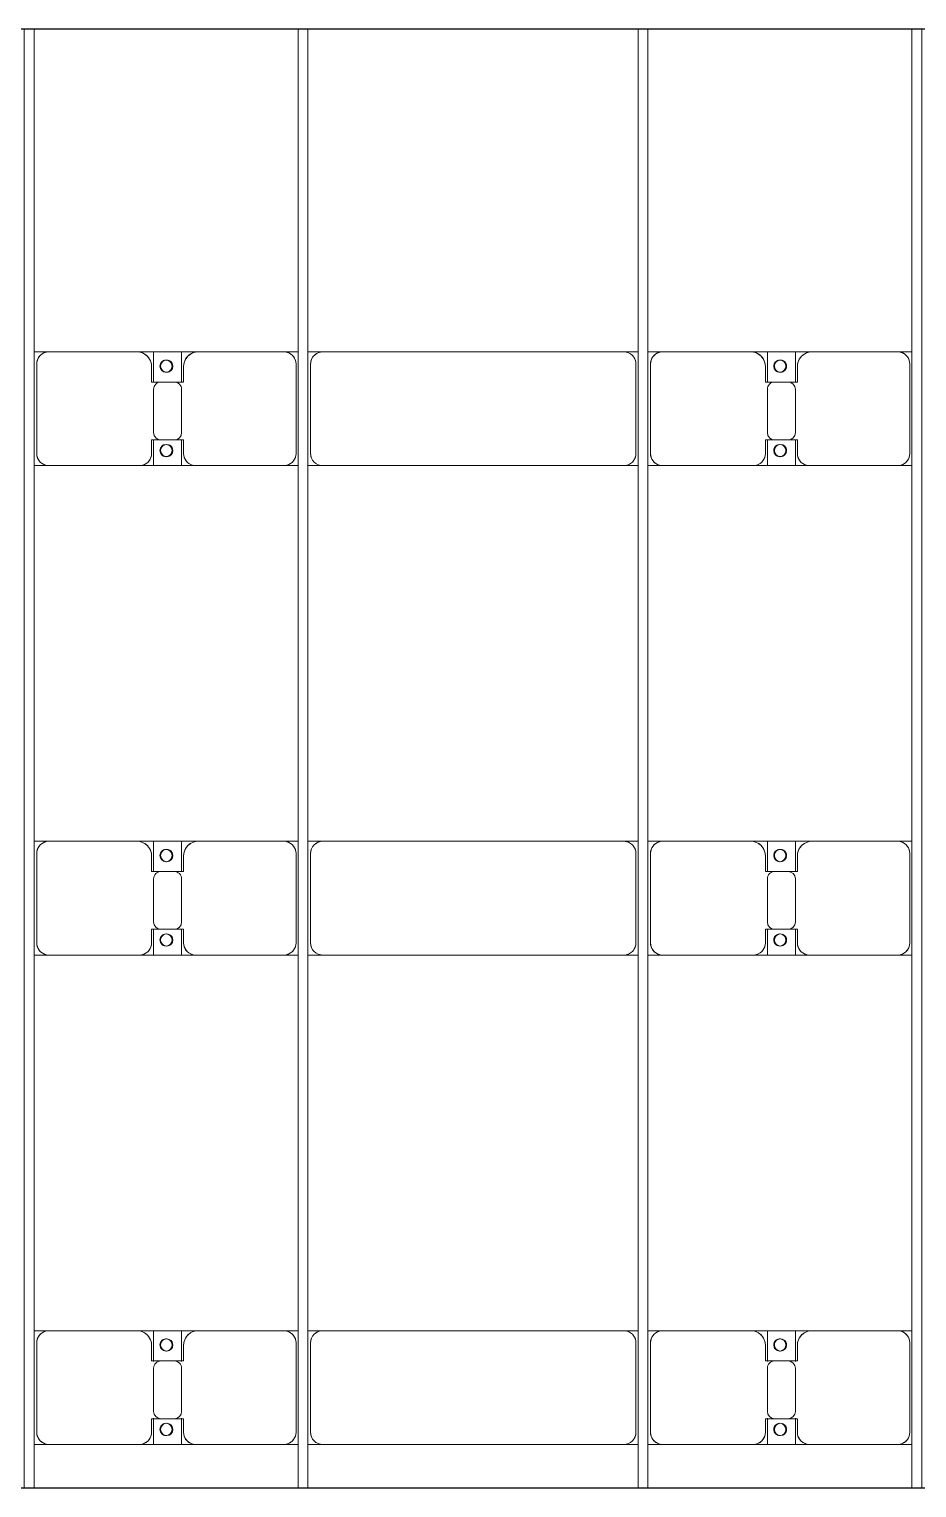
# Model space of a CAD drawing. Header units: millimetres. Extents: x -533732 to -130507, y -117886 to -23954.
# Drawn here: x -442519 to -438889, y -100546 to -94585 of the extents above; entities that cross this region are included whole.
import ezdxf

# ---------------------------------------------------------------- set-up
doc = ezdxf.new("R2010")
doc.units = ezdxf.units.MM
doc.layers.add('A-GENM', color=13, linetype='Continuous', lineweight=9)
doc.layers.add('S-BEAM', color=12, linetype='Continuous', lineweight=9)

# ---------------------------------------------------------------- blocks, each defined once
blk = doc.blocks.new('Dai phao do pin - DẢI PHAO ĐỠ PIN-V91-BỐ TRÍ KHUNG KẾT CẤU BÈ PIN 06')
at = {"layer": 'A-GENM', "color": 7}
for p, q in [((8238.9, 241.6), (8299.7, 241.6)), ((8238.9, 241.6), (8299.7, 241.6)), ((8659.7, 241.6), (8299.7, 241.6)), ((8659.7, 241.6), (8842.2, 241.6)), ((8842.2, 241.6), (8659.7, 241.6)), ((8727.8, 241.6), (8910.3, 241.6)), ((8727.8, 116.2), (8727.8, 241.6)), ((8910.3, 241.6), (8727.8, 241.6)), ((8842.2, 241.6), (8842.2, 116.2)), ((9260.3, 241.6), (8910.3, 241.6)), ((9260.3, 241.6), (9318.9, 241.6)), ((9260.3, 241.6), (9318.9, 241.6)), ((9358.9, 241.6), (9419.7, 241.6)), ((9358.9, 241.6), (9419.7, 241.6)), ((10650.3, 241.6), (9419.7, 241.6)), ((10650.3, 241.6), (10708.9, 241.6)), ((10650.3, 241.6), (10708.9, 241.6)), ((10748.9, 241.6), (10809.7, 241.6)), ((10748.9, 241.6), (10809.7, 241.6)), ((11169.7, 241.6), (10809.7, 241.6)), ((11169.7, 241.6), (11352.2, 241.6)), ((11352.2, 241.6), (11169.7, 241.6)), ((11237.8, 241.6), (11420.3, 241.6)), ((11237.8, 116.2), (11237.8, 241.6)), ((11420.3, 241.6), (11237.8, 241.6)), ((11352.2, 241.6), (11352.2, 116.2)), ((11770.3, 241.6), (11420.3, 241.6)), ((11770.3, 241.6), (11828.9, 241.6)), ((11770.3, 241.6), (11828.9, 241.6)), ((8249.7, 191.6), (8249.7, -173.4)), ((8719.7, 118.2), (8719.7, 181.6)), ((8850.3, 181.6), (8850.3, 118.2)), ((9310.3, -173.4), (9310.3, 191.6)), ((9369.7, 191.6), (9369.7, -173.4)), ((10700.3, -173.4), (10700.3, 191.6)), ((10759.7, 191.6), (10759.7, -173.4)), ((11229.7, 118.2), (11229.7, 181.6)), ((11360.3, 181.6), (11360.3, 118.2)), ((11820.3, -173.4), (11820.3, 191.6)), ((8812.2, 118.2), (8719.7, 118.2)), ((8727.8, 88.2), (8727.8, -88.2)), ((8850.3, 118.2), (8757.8, 118.2)), ((8842.2, -88.2), (8842.2, 88.2)), ((11322.2, 118.2), (11229.7, 118.2)), ((11237.8, 88.2), (11237.8, -88.2)), ((11360.3, 118.2), (11267.8, 118.2)), ((11352.2, -88.2), (11352.2, 88.2)), ((8719.7, -173.4), (8719.7, -118.2)), ((8719.7, -118.2), (8812.2, -118.2)), ((8727.8, -223.4), (8727.8, -116.2)), ((8757.8, -118.2), (8850.3, -118.2)), ((8842.2, -116.2), (8842.2, -223.4)), ((8850.3, -118.2), (8850.3, -173.4)), ((11229.7, -173.4), (11229.7, -118.2)), ((11229.7, -118.2), (11322.2, -118.2)), ((11237.8, -223.4), (11237.8, -116.2)), ((11267.8, -118.2), (11360.3, -118.2)), ((11352.2, -116.2), (11352.2, -223.4)), ((11360.3, -118.2), (11360.3, -173.4)), ((8299.7, -223.4), (8238.9, -223.4)), ((8299.7, -223.4), (8238.9, -223.4)), ((8299.7, -223.4), (8669.7, -223.4)), ((8842.2, -223.4), (8669.7, -223.4)), ((8669.7, -223.4), (8842.2, -223.4)), ((8900.3, -223.4), (8727.8, -223.4)), ((8727.8, -223.4), (8900.3, -223.4)), ((8900.3, -223.4), (9260.3, -223.4)), ((9318.9, -223.4), (9260.3, -223.4)), ((9318.9, -223.4), (9260.3, -223.4)), ((9419.7, -223.4), (9358.9, -223.4)), ((9419.7, -223.4), (9358.9, -223.4)), ((9419.7, -223.4), (10650.3, -223.4)), ((10708.9, -223.4), (10650.3, -223.4)), ((10708.9, -223.4), (10650.3, -223.4)), ((10809.7, -223.4), (10748.9, -223.4)), ((10809.7, -223.4), (10748.9, -223.4)), ((10809.7, -223.4), (11179.7, -223.4)), ((11352.2, -223.4), (11179.7, -223.4)), ((11179.7, -223.4), (11352.2, -223.4)), ((11410.3, -223.4), (11237.8, -223.4)), ((11237.8, -223.4), (11410.3, -223.4)), ((11410.3, -223.4), (11770.3, -223.4)), ((11828.9, -223.4), (11770.3, -223.4)), ((11828.9, -223.4), (11770.3, -223.4))]:
    blk.add_line(p, q, dxfattribs=at)
for centre, radius, start, end in [((8299.7, 191.6), 50, 90, 180), ((8299.7, 191.6), 50, 105, 180), ((8659.7, 181.6), 60, 360, 90), ((8910.3, 181.6), 60, 90, 180), ((9260.3, 191.6), 50, 0, 90), ((9260.3, 191.6), 50, 0, 75), ((9419.7, 191.6), 50, 90, 180), ((9419.7, 191.6), 50, 105, 135), ((10650.3, 191.6), 50, 360, 90), ((10650.3, 191.6), 50, 60, 90), ((10809.7, 191.6), 50, 90, 180), ((10809.7, 191.6), 50, 105, 180), ((11169.7, 181.6), 60, 360, 90), ((11420.3, 181.6), 60, 90, 180), ((11770.3, 191.6), 50, 360, 90), ((11770.3, 191.6), 50, 360, 75), ((8659.7, 181.6), 60, 360, 60), ((8778.6, 183.2), 25, 0, 180), ((8778.6, 183.2), 25, 180, 0), ((8778.6, 183.2), 25, 0, 165), ((8781.4, 183.2), 25, 360, 180), ((8781.4, 183.2), 25, 90, 180), ((8781.4, 183.2), 25, 180, 360), ((8781.4, 183.2), 25, 180, 300), ((8778.6, 183.2), 25, 210, 0), ((8781.4, 183.2), 25, 15, 75), ((8910.3, 181.6), 60, 120, 180), ((9419.7, 191.6), 50, 150, 180), ((10650.3, 191.6), 50, 15, 30), ((11169.7, 181.6), 60, 360, 60), ((11288.6, 183.2), 25, 0, 180), ((11288.6, 183.2), 25, 180, 0), ((11288.6, 183.2), 25, 0, 165), ((11291.4, 183.2), 25, 360, 180), ((11291.4, 183.2), 25, 90, 180), ((11291.4, 183.2), 25, 180, 0), ((11291.4, 183.2), 25, 180, 300), ((11288.6, 183.2), 25, 210, 0), ((11291.4, 183.2), 25, 15, 75), ((11420.3, 181.6), 60, 120, 180), ((8781.4, 183.2), 25, 330, 345), ((11291.4, 183.2), 25, 330, 345), ((8757.8, 88.2), 30, 90, 180), ((8812.2, 88.2), 30, 360, 90), ((11267.8, 88.2), 30, 90, 180), ((11322.2, 88.2), 30, 0, 90), ((8757.8, -88.2), 30, 180, 270), ((8812.2, -88.2), 30, 270, 0), ((11267.8, -88.2), 30, 180, 270), ((11322.2, -88.2), 30, 270, 0), ((8299.7, -173.4), 50, 180, 270), ((8299.7, -173.4), 50, 180, 255), ((8669.7, -173.4), 50, 270, 0), ((8669.7, -173.4), 50, 285, 0), ((8778.6, -161.8), 25, 0, 180), ((8778.6, -161.8), 25, 180, 0), ((8778.6, -161.8), 25, 105, 165), ((8778.6, -161.8), 25, 195, 360), ((8781.4, -161.8), 25, 360, 180), ((8781.4, -161.8), 25, 105, 180), ((8781.4, -161.8), 25, 180, 0), ((8781.4, -161.8), 25, 180, 270), ((8778.6, -161.8), 25, 360, 75), ((8781.4, -161.8), 25, 15, 75), ((8781.4, -161.8), 25, 285, 345), ((8900.3, -173.4), 50, 180, 270), ((8900.3, -173.4), 50, 180, 255), ((9260.3, -173.4), 50, 270, 360), ((9260.3, -173.4), 50, 285, 360), ((9419.7, -173.4), 50, 180, 270), ((9419.7, -173.4), 50, 180, 210), ((10650.3, -173.4), 50, 270, 360), ((10650.3, -173.4), 50, 330, 360), ((10809.7, -173.4), 50, 180, 270), ((10809.7, -173.4), 50, 180, 255), ((11179.7, -173.4), 50, 270, 360), ((11179.7, -173.4), 50, 285, 0), ((11288.6, -161.8), 25, 360, 180), ((11288.6, -161.8), 25, 180, 360), ((11288.6, -161.8), 25, 105, 165), ((11288.6, -161.8), 25, 195, 360), ((11291.4, -161.8), 25, 0, 180), ((11291.4, -161.8), 25, 105, 180), ((11291.4, -161.8), 25, 180, 0), ((11291.4, -161.8), 25, 180, 270), ((11288.6, -161.8), 25, 360, 75), ((11291.4, -161.8), 25, 15, 75), ((11291.4, -161.8), 25, 285, 345), ((11410.3, -173.4), 50, 180, 270), ((11410.3, -173.4), 50, 180, 255), ((11770.3, -173.4), 50, 270, 360), ((11770.3, -173.4), 50, 285, 360), ((9419.7, -173.4), 50, 240, 270), ((10650.3, -173.4), 50, 285, 300)]:
    blk.add_arc(centre, radius, start, end, dxfattribs=at)
blk = doc.blocks.new('Dai phao do pin - DẢI PHAO ĐỠ PIN-V93-BỐ TRÍ KHUNG KẾT CẤU BÈ PIN 06')
at = {"layer": 'A-GENM', "color": 7}
for p, q in [((8238.9, 241.6), (8299.7, 241.6)), ((8238.9, 241.6), (8299.7, 241.6)), ((8659.7, 241.6), (8299.7, 241.6)), ((8659.7, 241.6), (8842.2, 241.6)), ((8842.2, 241.6), (8659.7, 241.6)), ((8727.8, 241.6), (8910.3, 241.6)), ((8727.8, 116.2), (8727.8, 241.6)), ((8910.3, 241.6), (8727.8, 241.6)), ((8842.2, 241.6), (8842.2, 116.2)), ((9260.3, 241.6), (8910.3, 241.6)), ((9260.3, 241.6), (9318.9, 241.6)), ((9260.3, 241.6), (9318.9, 241.6)), ((9358.9, 241.6), (9419.7, 241.6)), ((9358.9, 241.6), (9419.7, 241.6)), ((10650.3, 241.6), (9419.7, 241.6)), ((10650.3, 241.6), (10708.9, 241.6)), ((10650.3, 241.6), (10708.9, 241.6)), ((10748.9, 241.6), (10809.7, 241.6)), ((10748.9, 241.6), (10809.7, 241.6)), ((11169.7, 241.6), (10809.7, 241.6)), ((11169.7, 241.6), (11352.2, 241.6)), ((11352.2, 241.6), (11169.7, 241.6)), ((11237.8, 241.6), (11420.3, 241.6)), ((11237.8, 116.2), (11237.8, 241.6)), ((11420.3, 241.6), (11237.8, 241.6)), ((11352.2, 241.6), (11352.2, 116.2)), ((11770.3, 241.6), (11420.3, 241.6)), ((11770.3, 241.6), (11828.9, 241.6)), ((11770.3, 241.6), (11828.9, 241.6)), ((8249.7, 191.6), (8249.7, -173.4)), ((8719.7, 118.2), (8719.7, 181.6)), ((8850.3, 181.6), (8850.3, 118.2)), ((9310.3, -173.4), (9310.3, 191.6)), ((9369.7, 191.6), (9369.7, -173.4)), ((10700.3, -173.4), (10700.3, 191.6)), ((10759.7, 191.6), (10759.7, -173.4)), ((11229.7, 118.2), (11229.7, 181.6)), ((11360.3, 181.6), (11360.3, 118.2)), ((11820.3, -173.4), (11820.3, 191.6)), ((8812.2, 118.2), (8719.7, 118.2)), ((8727.8, 88.2), (8727.8, -88.2)), ((8850.3, 118.2), (8757.8, 118.2)), ((8842.2, -88.2), (8842.2, 88.2)), ((11322.2, 118.2), (11229.7, 118.2)), ((11237.8, 88.2), (11237.8, -88.2)), ((11360.3, 118.2), (11267.8, 118.2)), ((11352.2, -88.2), (11352.2, 88.2)), ((8719.7, -173.4), (8719.7, -118.2)), ((8719.7, -118.2), (8812.2, -118.2)), ((8727.8, -223.4), (8727.8, -116.2)), ((8757.8, -118.2), (8850.3, -118.2)), ((8842.2, -116.2), (8842.2, -223.4)), ((8850.3, -118.2), (8850.3, -173.4)), ((11229.7, -173.4), (11229.7, -118.2)), ((11229.7, -118.2), (11322.2, -118.2)), ((11237.8, -223.4), (11237.8, -116.2)), ((11267.8, -118.2), (11360.3, -118.2)), ((11352.2, -116.2), (11352.2, -223.4)), ((11360.3, -118.2), (11360.3, -173.4)), ((8299.7, -223.4), (8238.9, -223.4)), ((8299.7, -223.4), (8238.9, -223.4)), ((8299.7, -223.4), (8669.7, -223.4)), ((8842.2, -223.4), (8669.7, -223.4)), ((8669.7, -223.4), (8842.2, -223.4)), ((8900.3, -223.4), (8727.8, -223.4)), ((8727.8, -223.4), (8900.3, -223.4)), ((8900.3, -223.4), (9260.3, -223.4)), ((9318.9, -223.4), (9260.3, -223.4)), ((9318.9, -223.4), (9260.3, -223.4)), ((9419.7, -223.4), (9358.9, -223.4)), ((9419.7, -223.4), (9358.9, -223.4)), ((9419.7, -223.4), (10650.3, -223.4)), ((10708.9, -223.4), (10650.3, -223.4)), ((10708.9, -223.4), (10650.3, -223.4)), ((10809.7, -223.4), (10748.9, -223.4)), ((10809.7, -223.4), (10748.9, -223.4)), ((10809.7, -223.4), (11179.7, -223.4)), ((11352.2, -223.4), (11179.7, -223.4)), ((11179.7, -223.4), (11352.2, -223.4)), ((11410.3, -223.4), (11237.8, -223.4)), ((11237.8, -223.4), (11410.3, -223.4)), ((11410.3, -223.4), (11770.3, -223.4)), ((11828.9, -223.4), (11770.3, -223.4)), ((11828.9, -223.4), (11770.3, -223.4))]:
    blk.add_line(p, q, dxfattribs=at)
for centre, radius, start, end in [((8299.7, 191.6), 50, 90, 180), ((8299.7, 191.6), 50, 105, 180), ((8659.7, 181.6), 60, 360, 90), ((8910.3, 181.6), 60, 90, 180), ((9260.3, 191.6), 50, 0, 90), ((9260.3, 191.6), 50, 0, 75), ((9419.7, 191.6), 50, 90, 180), ((9419.7, 191.6), 50, 105, 135), ((10650.3, 191.6), 50, 360, 90), ((10650.3, 191.6), 50, 60, 90), ((10809.7, 191.6), 50, 90, 180), ((10809.7, 191.6), 50, 105, 180), ((11169.7, 181.6), 60, 360, 90), ((11420.3, 181.6), 60, 90, 180), ((11770.3, 191.6), 50, 360, 90), ((11770.3, 191.6), 50, 360, 75), ((8659.7, 181.6), 60, 360, 60), ((8778.6, 183.2), 25, 0, 180), ((8778.6, 183.2), 25, 180, 0), ((8778.6, 183.2), 25, 0, 165), ((8781.4, 183.2), 25, 360, 180), ((8781.4, 183.2), 25, 90, 180), ((8781.4, 183.2), 25, 180, 360), ((8781.4, 183.2), 25, 180, 300), ((8778.6, 183.2), 25, 210, 0), ((8781.4, 183.2), 25, 15, 75), ((8910.3, 181.6), 60, 120, 180), ((9419.7, 191.6), 50, 150, 180), ((10650.3, 191.6), 50, 15, 30), ((11169.7, 181.6), 60, 360, 60), ((11288.6, 183.2), 25, 0, 180), ((11288.6, 183.2), 25, 180, 0), ((11288.6, 183.2), 25, 0, 165), ((11291.4, 183.2), 25, 360, 180), ((11291.4, 183.2), 25, 90, 180), ((11291.4, 183.2), 25, 180, 0), ((11291.4, 183.2), 25, 180, 300), ((11288.6, 183.2), 25, 210, 0), ((11291.4, 183.2), 25, 15, 75), ((11420.3, 181.6), 60, 120, 180), ((8781.4, 183.2), 25, 330, 345), ((11291.4, 183.2), 25, 330, 345), ((8757.8, 88.2), 30, 90, 180), ((8812.2, 88.2), 30, 360, 90), ((11267.8, 88.2), 30, 90, 180), ((11322.2, 88.2), 30, 0, 90), ((8757.8, -88.2), 30, 180, 270), ((8812.2, -88.2), 30, 270, 0), ((11267.8, -88.2), 30, 180, 270), ((11322.2, -88.2), 30, 270, 0), ((8299.7, -173.4), 50, 180, 270), ((8299.7, -173.4), 50, 180, 255), ((8669.7, -173.4), 50, 270, 0), ((8669.7, -173.4), 50, 285, 0), ((8778.6, -161.8), 25, 0, 180), ((8778.6, -161.8), 25, 180, 0), ((8778.6, -161.8), 25, 105, 165), ((8778.6, -161.8), 25, 195, 360), ((8781.4, -161.8), 25, 360, 180), ((8781.4, -161.8), 25, 105, 180), ((8781.4, -161.8), 25, 180, 0), ((8781.4, -161.8), 25, 180, 270), ((8778.6, -161.8), 25, 360, 75), ((8781.4, -161.8), 25, 15, 75), ((8781.4, -161.8), 25, 285, 345), ((8900.3, -173.4), 50, 180, 270), ((8900.3, -173.4), 50, 180, 255), ((9260.3, -173.4), 50, 270, 360), ((9260.3, -173.4), 50, 285, 360), ((9419.7, -173.4), 50, 180, 270), ((9419.7, -173.4), 50, 180, 210), ((10650.3, -173.4), 50, 270, 360), ((10650.3, -173.4), 50, 330, 360), ((10809.7, -173.4), 50, 180, 270), ((10809.7, -173.4), 50, 180, 255), ((11179.7, -173.4), 50, 270, 360), ((11179.7, -173.4), 50, 285, 0), ((11288.6, -161.8), 25, 360, 180), ((11288.6, -161.8), 25, 180, 360), ((11288.6, -161.8), 25, 105, 165), ((11288.6, -161.8), 25, 195, 360), ((11291.4, -161.8), 25, 0, 180), ((11291.4, -161.8), 25, 105, 180), ((11291.4, -161.8), 25, 180, 0), ((11291.4, -161.8), 25, 180, 270), ((11288.6, -161.8), 25, 360, 75), ((11291.4, -161.8), 25, 15, 75), ((11291.4, -161.8), 25, 285, 345), ((11410.3, -173.4), 50, 180, 270), ((11410.3, -173.4), 50, 180, 255), ((11770.3, -173.4), 50, 270, 360), ((11770.3, -173.4), 50, 285, 360), ((9419.7, -173.4), 50, 240, 270), ((10650.3, -173.4), 50, 285, 300)]:
    blk.add_arc(centre, radius, start, end, dxfattribs=at)
blk = doc.blocks.new('Dai phao do pin - DẢI PHAO ĐỠ PIN-V95-BỐ TRÍ KHUNG KẾT CẤU BÈ PIN 06')
at = {"layer": 'A-GENM', "color": 7}
for p, q in [((8238.9, 241.6), (8299.7, 241.6)), ((8238.9, 241.6), (8299.7, 241.6)), ((8659.7, 241.6), (8299.7, 241.6)), ((8659.7, 241.6), (8842.2, 241.6)), ((8842.2, 241.6), (8659.7, 241.6)), ((8727.8, 241.6), (8910.3, 241.6)), ((8727.8, 116.2), (8727.8, 241.6)), ((8910.3, 241.6), (8727.8, 241.6)), ((8842.2, 241.6), (8842.2, 116.2)), ((9260.3, 241.6), (8910.3, 241.6)), ((9260.3, 241.6), (9318.9, 241.6)), ((9260.3, 241.6), (9318.9, 241.6)), ((9358.9, 241.6), (9419.7, 241.6)), ((9358.9, 241.6), (9419.7, 241.6)), ((10650.3, 241.6), (9419.7, 241.6)), ((10650.3, 241.6), (10708.9, 241.6)), ((10650.3, 241.6), (10708.9, 241.6)), ((10748.9, 241.6), (10809.7, 241.6)), ((10748.9, 241.6), (10809.7, 241.6)), ((11169.7, 241.6), (10809.7, 241.6)), ((11169.7, 241.6), (11352.2, 241.6)), ((11352.2, 241.6), (11169.7, 241.6)), ((11237.8, 241.6), (11420.3, 241.6)), ((11237.8, 116.2), (11237.8, 241.6)), ((11420.3, 241.6), (11237.8, 241.6)), ((11352.2, 241.6), (11352.2, 116.2)), ((11770.3, 241.6), (11420.3, 241.6)), ((11770.3, 241.6), (11828.9, 241.6)), ((11770.3, 241.6), (11828.9, 241.6)), ((8249.7, 191.6), (8249.7, -173.4)), ((8719.7, 118.2), (8719.7, 181.6)), ((8850.3, 181.6), (8850.3, 118.2)), ((9310.3, -173.4), (9310.3, 191.6)), ((9369.7, 191.6), (9369.7, -173.4)), ((10700.3, -173.4), (10700.3, 191.6)), ((10759.7, 191.6), (10759.7, -173.4)), ((11229.7, 118.2), (11229.7, 181.6)), ((11360.3, 181.6), (11360.3, 118.2)), ((11820.3, -173.4), (11820.3, 191.6)), ((8812.2, 118.2), (8719.7, 118.2)), ((8727.8, 88.2), (8727.8, -88.2)), ((8850.3, 118.2), (8757.8, 118.2)), ((8842.2, -88.2), (8842.2, 88.2)), ((11322.2, 118.2), (11229.7, 118.2)), ((11237.8, 88.2), (11237.8, -88.2)), ((11360.3, 118.2), (11267.8, 118.2)), ((11352.2, -88.2), (11352.2, 88.2)), ((8719.7, -173.4), (8719.7, -118.2)), ((8719.7, -118.2), (8812.2, -118.2)), ((8727.8, -223.4), (8727.8, -116.2)), ((8757.8, -118.2), (8850.3, -118.2)), ((8842.2, -116.2), (8842.2, -223.4)), ((8850.3, -118.2), (8850.3, -173.4)), ((11229.7, -173.4), (11229.7, -118.2)), ((11229.7, -118.2), (11322.2, -118.2)), ((11237.8, -223.4), (11237.8, -116.2)), ((11267.8, -118.2), (11360.3, -118.2)), ((11352.2, -116.2), (11352.2, -223.4)), ((11360.3, -118.2), (11360.3, -173.4)), ((8299.7, -223.4), (8238.9, -223.4)), ((8299.7, -223.4), (8238.9, -223.4)), ((8299.7, -223.4), (8669.7, -223.4)), ((8842.2, -223.4), (8669.7, -223.4)), ((8669.7, -223.4), (8842.2, -223.4)), ((8900.3, -223.4), (8727.8, -223.4)), ((8727.8, -223.4), (8900.3, -223.4)), ((8900.3, -223.4), (9260.3, -223.4)), ((9318.9, -223.4), (9260.3, -223.4)), ((9318.9, -223.4), (9260.3, -223.4)), ((9419.7, -223.4), (9358.9, -223.4)), ((9419.7, -223.4), (9358.9, -223.4)), ((9419.7, -223.4), (10650.3, -223.4)), ((10708.9, -223.4), (10650.3, -223.4)), ((10708.9, -223.4), (10650.3, -223.4)), ((10809.7, -223.4), (10748.9, -223.4)), ((10809.7, -223.4), (10748.9, -223.4)), ((10809.7, -223.4), (11179.7, -223.4)), ((11352.2, -223.4), (11179.7, -223.4)), ((11179.7, -223.4), (11352.2, -223.4)), ((11410.3, -223.4), (11237.8, -223.4)), ((11237.8, -223.4), (11410.3, -223.4)), ((11410.3, -223.4), (11770.3, -223.4)), ((11828.9, -223.4), (11770.3, -223.4)), ((11828.9, -223.4), (11770.3, -223.4))]:
    blk.add_line(p, q, dxfattribs=at)
for centre, radius, start, end in [((8299.7, 191.6), 50, 90, 180), ((8299.7, 191.6), 50, 105, 180), ((8659.7, 181.6), 60, 360, 90), ((8910.3, 181.6), 60, 90, 180), ((9260.3, 191.6), 50, 0, 90), ((9260.3, 191.6), 50, 0, 75), ((9419.7, 191.6), 50, 90, 180), ((9419.7, 191.6), 50, 105, 135), ((10650.3, 191.6), 50, 360, 90), ((10650.3, 191.6), 50, 60, 90), ((10809.7, 191.6), 50, 90, 180), ((10809.7, 191.6), 50, 105, 180), ((11169.7, 181.6), 60, 360, 90), ((11420.3, 181.6), 60, 90, 180), ((11770.3, 191.6), 50, 360, 90), ((11770.3, 191.6), 50, 360, 75), ((8659.7, 181.6), 60, 360, 60), ((8778.6, 183.2), 25, 0, 180), ((8778.6, 183.2), 25, 180, 0), ((8778.6, 183.2), 25, 0, 165), ((8781.4, 183.2), 25, 360, 180), ((8781.4, 183.2), 25, 90, 180), ((8781.4, 183.2), 25, 180, 360), ((8781.4, 183.2), 25, 180, 300), ((8778.6, 183.2), 25, 210, 0), ((8781.4, 183.2), 25, 15, 75), ((8910.3, 181.6), 60, 120, 180), ((9419.7, 191.6), 50, 150, 180), ((10650.3, 191.6), 50, 15, 30), ((11169.7, 181.6), 60, 360, 60), ((11288.6, 183.2), 25, 0, 180), ((11288.6, 183.2), 25, 180, 0), ((11288.6, 183.2), 25, 0, 165), ((11291.4, 183.2), 25, 360, 180), ((11291.4, 183.2), 25, 90, 180), ((11291.4, 183.2), 25, 180, 0), ((11291.4, 183.2), 25, 180, 300), ((11288.6, 183.2), 25, 210, 0), ((11291.4, 183.2), 25, 15, 75), ((11420.3, 181.6), 60, 120, 180), ((8781.4, 183.2), 25, 330, 345), ((11291.4, 183.2), 25, 330, 345), ((8757.8, 88.2), 30, 90, 180), ((8812.2, 88.2), 30, 360, 90), ((11267.8, 88.2), 30, 90, 180), ((11322.2, 88.2), 30, 0, 90), ((8757.8, -88.2), 30, 180, 270), ((8812.2, -88.2), 30, 270, 0), ((11267.8, -88.2), 30, 180, 270), ((11322.2, -88.2), 30, 270, 0), ((8299.7, -173.4), 50, 180, 270), ((8299.7, -173.4), 50, 180, 254.44528), ((8669.7, -173.4), 50, 270, 0), ((8669.7, -173.4), 50, 285.55974, 0), ((8778.6, -161.8), 25, 0, 180), ((8778.6, -161.8), 25, 180, 0), ((8778.6, -161.8), 25, 105, 165), ((8778.6, -161.8), 25, 195, 360), ((8781.4, -161.8), 25, 360, 180), ((8781.4, -161.8), 25, 105, 180), ((8781.4, -161.8), 25, 180, 0), ((8781.4, -161.8), 25, 180, 270), ((8778.6, -161.8), 25, 360, 75), ((8781.4, -161.8), 25, 15, 75), ((8781.4, -161.8), 25, 285, 345), ((8900.3, -173.4), 50, 180, 270), ((8900.3, -173.4), 50, 180, 254.43768), ((9260.3, -173.4), 50, 270, 360), ((9260.3, -173.4), 50, 285.56721, 360), ((9419.7, -173.4), 50, 180, 270), ((9419.7, -173.4), 50, 180, 210), ((10650.3, -173.4), 50, 270, 360), ((10650.3, -173.4), 50, 330, 360), ((10809.7, -173.4), 50, 180, 270), ((10809.7, -173.4), 50, 180, 254.41352), ((11179.7, -173.4), 50, 270, 360), ((11179.7, -173.4), 50, 285.5915, 0), ((11288.6, -161.8), 25, 360, 180), ((11288.6, -161.8), 25, 180, 360), ((11288.6, -161.8), 25, 105, 165), ((11288.6, -161.8), 25, 195, 360), ((11291.4, -161.8), 25, 0, 180), ((11291.4, -161.8), 25, 105, 180), ((11291.4, -161.8), 25, 180, 0), ((11291.4, -161.8), 25, 180, 270), ((11288.6, -161.8), 25, 360, 75), ((11291.4, -161.8), 25, 15, 75), ((11291.4, -161.8), 25, 285, 345), ((11410.3, -173.4), 50, 180, 270), ((11410.3, -173.4), 50, 180, 254.40592), ((11770.3, -173.4), 50, 270, 360), ((11770.3, -173.4), 50, 285.59897, 360), ((9419.7, -173.4), 50, 240, 270), ((10650.3, -173.4), 50, 285.5848, 300)]:
    blk.add_arc(centre, radius, start, end, dxfattribs=at)
blk = doc.blocks.new('Dầm C52 - Dầm C52-V31-BỐ TRÍ KHUNG KẾT CẤU BÈ PIN 06')
at = {"layer": 'S-BEAM', "color": 1}
for p, q in [((-29413.3, 20), (-23453.3, 20)), ((-23453.3, -20), (-29413.3, -20))]:
    blk.add_line(p, q, dxfattribs=at)
blk = doc.blocks.new('Dầm C52 - Hộp 40x60-V106-BỐ TRÍ KHUNG KẾT CẤU BÈ PIN 06')
at = {"layer": 'S-BEAM', "color": 3, "lineweight": 25}
blk.add_line((-636.8, -20), (-145891.1, -20), dxfattribs=at)
blk = doc.blocks.new('Dầm C52 - Hộp 40x60-19452-BỐ TRÍ KHUNG KẾT CẤU BÈ PIN 06')
at = {"layer": 'S-BEAM', "color": 3, "lineweight": 25}
blk.add_line((-110033.2, 20), (110033.2, 20), dxfattribs=at)
blk = doc.blocks.new('HOBANMONG_BEPIN 6_rvt-1-BỐ TRÍ KHUNG KẾT CẤU BÈ PIN 06')
at = {"layer": 'A-GENM', "color": 3, "lineweight": 25, "rotation": 359.9997586099392}
for name, p in [('Dai phao do pin - DẢI PHAO ĐỠ PIN-V91-BỐ TRÍ KHUNG KẾT CẤU BÈ PIN 06', (-450737.8, -96145.2)), ('Dai phao do pin - DẢI PHAO ĐỠ PIN-V93-BỐ TRÍ KHUNG KẾT CẤU BÈ PIN 06', (-450737.8, -98145.2)), ('Dai phao do pin - DẢI PHAO ĐỠ PIN-V95-BỐ TRÍ KHUNG KẾT CẤU BÈ PIN 06', (-450737.8, -100145.2))]:
    blk.add_blockref(name, p, dxfattribs=at)
at = {"layer": 'S-BEAM', "color": 3, "lineweight": 25}
for name, p, rotation in [('Dầm C52 - Dầm C52-V31-BỐ TRÍ KHUNG KẾT CẤU BÈ PIN 06', (-442518.8, -71131.9), 89.99975860989275), ('Dầm C52 - Dầm C52-V31-BỐ TRÍ KHUNG KẾT CẤU BÈ PIN 06', (-441398.8, -71131.9), 89.99975860989275), ('Dầm C52 - Dầm C52-V31-BỐ TRÍ KHUNG KẾT CẤU BÈ PIN 06', (-440008.8, -71131.9), 89.99975860989275), ('Dầm C52 - Dầm C52-V31-BỐ TRÍ KHUNG KẾT CẤU BÈ PIN 06', (-438888.8, -71131.9), 89.99975860989275), ('Dầm C52 - Hộp 40x60-V106-BỐ TRÍ KHUNG KẾT CẤU BÈ PIN 06', (-380340, -94565.5), 359.9997586099392), ('Dầm C52 - Hộp 40x60-19452-BỐ TRÍ KHUNG KẾT CẤU BÈ PIN 06', (-416197.9, -100565.4), 359.9997586099392)]:
    blk.add_blockref(name, p, dxfattribs=dict(at, rotation=rotation))

msp = doc.modelspace()

# ---------------------------------------------------------------- block references
at = {"lineweight": 5}
msp.add_blockref('HOBANMONG_BEPIN 6_rvt-1-BỐ TRÍ KHUNG KẾT CẤU BÈ PIN 06', (0, 0), dxfattribs=at)

doc.saveas('drawing.dxf')
